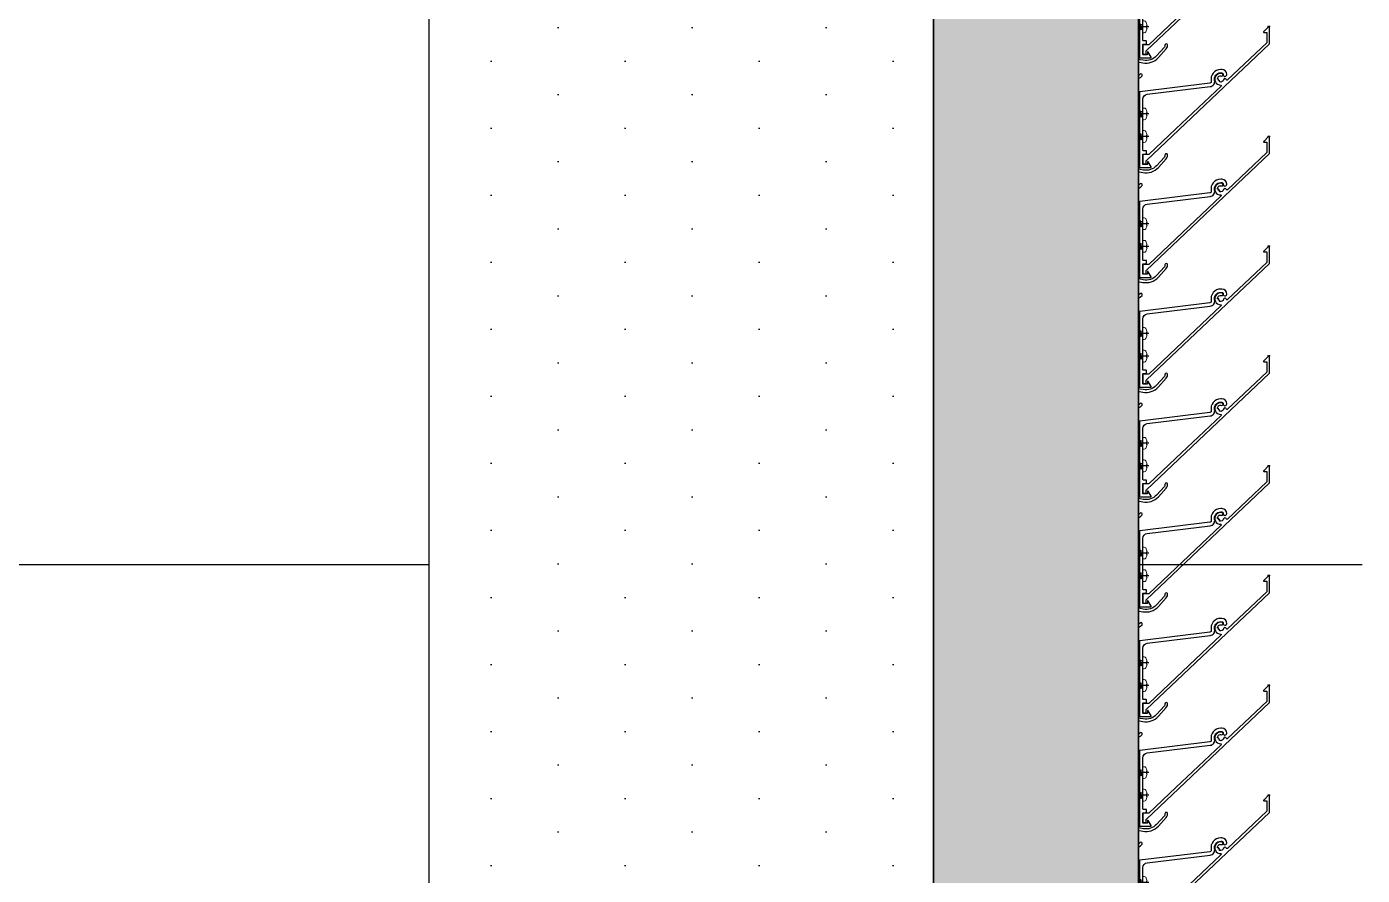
# Model space of a CAD drawing. Header units: millimetres. Extents: x 2519235 to 7246330, y 25937 to 201821.
# Drawn here: x 2752053 to 2752844, y 117509 to 118011 of the extents above; entities that cross this region are included whole.
import ezdxf

# ---------------------------------------------------------------- set-up
doc = ezdxf.new("R2010")
doc.units = ezdxf.units.MM
doc.set_wipeout_variables(frame=1)
doc.linetypes.add('CENTER', pattern=[50.8, 31.75, -6.35, 6.35, -6.35])
doc.linetypes.add('TA_GL_005.00000', pattern=[13.75, 5, -1.25, 1.25, -1.25, 5])
for name, color, linetype in [('000 - 0_SYM_DWG_GRIDLINE_MAIN_COLOR_251', 7, 'Continuous'), ('010 - ASPG_ACCESSORIES_MAIN_COLOR_1', 7, 'Continuous'), ('010 - ASPG_EXTR_DEF_SUB', 7, 'Continuous'), ('010 - ASPG_EXTR_MAIN_COLOR_2', 7, 'Continuous'), ('010 - ASPG_FLASHING_HATCH_', 7, 'Continuous'), ('010 - ASPG_FLASHING_MAIN_COLOR_2', 7, 'Continuous'), ('010 - ASPG_FLASHING_MAIN_COLOR_4', 7, 'Continuous'), ('010 - ASPG_FLASHING_WIPEOUT_', 7, 'Continuous'), ('010 - ASPG_FRAMING_MAIN_COLOR_2', 7, 'Continuous'), ('010 - ASPG_FRAMING_SUB_COLOR_2', 7, 'Continuous'), ('010 - ASPG_FRAMING_WIPEOUT_', 7, 'Continuous'), ('_LOUVER-SB', 7, 'Continuous'), ('BOLT & SCREW', 7, 'Continuous'), ('Center Line', 7, 'CENTER'), ('Xref-PLAN-106.940$0$_Beam', 7, 'Continuous')]:
    doc.layers.add(name, color=color, linetype=linetype)
doc.layers.add('12-GRID', color=7, linetype='CENTER', lineweight=13)
doc.layers.add('SCREW', color=7, linetype='Continuous', lineweight=5)
doc.styles.add('TA', font='', dxfattribs={"height": 4.5})
doc.styles.get('TA').set_extended_font_data('Cordia New')

# ---------------------------------------------------------------- blocks, each defined once
blk = doc.blocks.new('*U368')
at = {"color": 7}
for p, q in [((250, -25), (-5050, -25)), ((-5050, -30.08), (250, -30.08)), ((-5050, -35.39), (250, -35.39)), ((-5050, -134.54), (250, -134.54)), ((-5050, -139.62), (250, -139.62)), ((-5050, -144.93), (250, -144.93))]:
    blk.add_line(p, q, dxfattribs=at)
blk = doc.blocks.new('Xref-PLAN-106.940')
at = {"layer": 'Xref-PLAN-106.940$0$_Beam', "color": 7}
for p, q in [((153369.18, 22958.4), (153369.18, 16058.4)), ((153669.18, 22958.4), (153669.18, 16058.4))]:
    blk.add_line(p, q, dxfattribs=at)
blk = doc.blocks.new('A$C6d15e31b')
at = {"color": 7}
blk.add_blockref('Xref-PLAN-106.940', (-135619.34, -23258.4), dxfattribs=at)
at = {"layer": '_LOUVER-SB', "color": 7, "xscale": -1.000000000000002, "rotation": 90}
blk.add_blockref('*U368', (17899.84, -5400), dxfattribs=at)
blk = doc.blocks.new('*U1097')
at = {"layer": '000 - 0_SYM_DWG_GRIDLINE_MAIN_COLOR_251', "color": 7, "linetype": 'ByBlock', "ltscale": 5}
blk.add_line((10, 0), (-265.695, 0), dxfattribs=at)
at = {"layer": '000 - 0_SYM_DWG_GRIDLINE_MAIN_COLOR_251', "color": 7}
blk.add_point((0, 0), dxfattribs=at)
at = {"color": 7, "style": 'TA', "flags": 1}
blk.add_attdef('LOCATION', (6, -6), '', height=4.5, rotation=270, dxfattribs=at)
blk = doc.blocks.new('PZG35-9D5')
at = {"layer": 'Center Line', "color": 7}
blk.add_line((0, 3.73), (0, -10.53), dxfattribs=at)
at = {"layer": 'SCREW', "color": 7}
for p, q in [((-1.4, 0), (-1.4, -1.09)), ((1.4, 0), (1.4, -0.59)), ((-1.85, -1.4), (1.85, -0.9)), ((-1.85, -1.4), (-1.4, -1.09)), ((-1.85, -1.4), (-1.4, -1.71)), ((-1.85, -2.7), (1.85, -2.2)), ((-1.85, -2.7), (-1.4, -2.39)), ((-1.85, -2.7), (-1.4, -3.01)), ((-1.85, -4), (-1.4, -3.69)), ((-1.85, -4), (-0.99, -3.88)), ((-1.85, -4), (-1.4, -4.31)), ((-1.4, -1.09), (1.4, -0.59)), ((-1.4, -1.71), (1.4, -1.21)), ((-1.4, -1.71), (-1.4, -2.39)), ((-1.4, -2.39), (1.4, -1.89)), ((-1.4, -3.01), (1.4, -2.51)), ((-1.4, -3.01), (-1.4, -3.69)), ((-1.4, -3.69), (-0.84, -3.59)), ((-1.4, -4.31), (-1.18, -4.27)), ((-1.4, -4.31), (-1.4, -8.1)), ((0.56, -3.34), (1.4, -3.19)), ((0.71, -3.65), (1.85, -3.5)), ((0.71, -3.93), (1.4, -3.81)), ((0.71, -4.61), (1.4, -4.49)), ((0.71, -4.95), (1.85, -4.8)), ((0.71, -5.23), (1.4, -5.11)), ((1.85, -0.9), (1.4, -0.59)), ((1.85, -0.9), (1.4, -1.21)), ((1.4, -1.21), (1.4, -1.89)), ((1.85, -2.2), (1.4, -1.89)), ((1.85, -2.2), (1.4, -2.51)), ((1.4, -2.51), (1.4, -3.19)), ((1.85, -3.5), (1.4, -3.19)), ((1.85, -3.5), (1.4, -3.81)), ((1.4, -3.81), (1.4, -4.49)), ((1.85, -4.8), (1.4, -4.49)), ((1.85, -4.8), (1.4, -5.11)), ((1.4, -5.11), (1.4, -8.1)), ((0, -9.5), (-1.4, -8.1)), ((0, -9.5), (1.4, -8.1))]:
    blk.add_line(p, q, dxfattribs=at)
blk.add_lwpolyline([(0, -9.5), (0.71, -5.23), (0.71, -3.6, 0.417657), (0.41, -3.3, 0.108102), (-0.84, -3.59), (-1.4, -4.7)], format="xyb", dxfattribs=at)
blk = doc.blocks.new('*U2951')
at = {"layer": 'SCREW', "color": 7}
blk.add_lwpolyline([(3.03, 1.78, 0.09906), (0.8, 2.55), (0.8, 2.27), (-0.8, 2.27), (-0.8, 2.55, 0.09906), (-3.03, 1.78, 0.266588), (-3.5, 0.96), (-3.5, 0.2, 0.414214), (-3.3, 0), (3.3, 0, 0.414214), (3.5, 0.2), (3.5, 0.96, 0.266588)], format="xyb", close=True, dxfattribs=at)
blk.add_blockref('PZG35-9D5', (0, 0), dxfattribs=at)
blk = doc.blocks.new('*U2950')
at = {"color": 7}
blk.add_point((0, 0), dxfattribs=at)
at = {"layer": '010 - ASPG_ACCESSORIES_MAIN_COLOR_1', "color": 7}
blk.add_lwpolyline([(-39.7, -0.6, 0.414214), (-40, -0.9), (-40, -7.37, 0.57735), (-39.65, -7.57), (-36.64, -5.83, 0.767327), (-36.79, -5.3), (-37.9, -5.3, -0.414214), (-38.2, -5), (-38.2, -2.8, -0.414214), (-38, -2.6), (-32.18, -2.6, -0.388879), (-31.98, -2.78), (-31.85, -4.34, 0.388879), (-31.35, -4.8), (-30.3, -4.8, 0.414214), (-30, -4.5), (-30, -2.9, -0.414214), (-29.7, -2.6), (0.41, -2.6, -0.378969), (3.39, -5.24), (7.95, -42.52, 0.446593), (11.62, -45.08, -0.489802), (16.08, -48.68), (16.06, -49.36, -0.18248), (15.8, -50.02, -0.267949), (15.33, -50.17, 1.122115), (15.1, -52.34, 0.405004), (18.06, -49.4), (18.08, -48.72, 0.489805), (11.16, -43.13, -0.446597), (9.94, -42.28), (4.87, -0.85, 0.364176), (4.57, -0.6)], format="xyb", close=True, dxfattribs=at)
at = {"layer": '010 - ASPG_EXTR_DEF_SUB', "color": 7}
for p in [(-40, -0.5), (43.44, -76.9), (43.44, -77.5)]:
    blk.add_point(p, dxfattribs=at)
at = {"layer": '010 - ASPG_EXTR_MAIN_COLOR_2', "color": 7}
blk.add_lwpolyline([(11.37, -48.15), (11.47, -47.44), (12.18, -47.56), (12.29, -46.79, -0.535538), (14.19, -49.17, 0.991572), (15.66, -49.58, 1.157025), (8.79, -48.77, -0.688558), (8.27, -48.99), (-17.14, -22.17), (-32.34, -6.13), (-32.34, -2.9, 0.414312), (-32.64, -2.6), (-37.54, -2.6, 0.414116), (-37.84, -2.9), (-37.84, -4.3, 0.414214), (-37.54, -4.6), (-35.99, -4.6, -0.205895), (-35.77, -4.69), (33.23, -77.5), (43.14, -77.5, 0.668179), (43.36, -76.99), (40.52, -74.15, 0.668179), (40.01, -74.36), (40.01, -76), (33.87, -76), (11.86, -52.78, -0.558354), (12.08, -51.95, 0.766275), (12.04, -50.39, -0.438583), (10.71, -48.05)], format="xyb", close=True, dxfattribs=at)
at = {"layer": 'SCREW', "color": 7, "rotation": 180}
for p in [(-21.65, -2.5), (-8.24, -2.5)]:
    blk.add_blockref('*U2951', p, dxfattribs=at)
blk = doc.blocks.new('*U1454')
at = {"color": 7}
blk.add_wipeout([(1742.3, 4), (60, 4), (60, 69.3), (1742.3, 69.3)], dxfattribs=at).dxf.layer = '010 - ASPG_FRAMING_WIPEOUT_'
at = {"layer": '010 - ASPG_FRAMING_MAIN_COLOR_2', "color": 7}
blk.add_lwpolyline([(1712.3, 69.3), (90, 69.3), (90, 6), (1712.3, 6)], close=True, dxfattribs=at)
at = {"layer": '010 - ASPG_FRAMING_SUB_COLOR_2', "color": 7}
for points in [[(1742.3, 4), (60, 4), (60, 69.3), (1742.3, 69.3)], [(60, 2), (60, 4), (1742.3, 4), (1742.3, 2)]]:
    blk.add_lwpolyline(points, close=True, dxfattribs=at)
at = {"color": 7, "xscale": -1, "rotation": 180}
for p in [(425, 69.3), (490, 69.3), (555, 69.3), (620, 69.3), (685, 69.3), (750, 69.3), (815, 69.3), (880, 69.3), (945, 69.3)]:
    blk.add_blockref('*U2950', p, dxfattribs=at)
blk = doc.blocks.new('*U2952')
at = {"layer": '12-GRID', "color": 7, "linetype": 'CENTER'}
for p, q in [((0, -6.2), (0, 2.2)), ((-4.2, -2), (4.2, -2))]:
    blk.add_line(p, q, dxfattribs=at)
at = {"layer": 'BOLT & SCREW', "color": 7}
for p, q in [((-0.55, -1.77), (-1.77, -1.56)), ((-0.55, -2.23), (-1.77, -2.44)), ((-0.46, -1.77), (-0.88, -1.56)), ((-0.46, -2.23), (-0.88, -2.44)), ((-0.23, -1.45), (-0.44, -0.23)), ((-0.23, -1.54), (-0.44, -1.12)), ((-0.23, -2.46), (-0.44, -2.88)), ((-0.23, -2.55), (-0.44, -3.77)), ((0.23, -1.45), (0.44, -0.23)), ((0.23, -1.54), (0.44, -1.12)), ((0.44, -2.88), (0.23, -2.46)), ((0.23, -2.55), (0.44, -3.77)), ((0.46, -1.77), (0.88, -1.56)), ((0.46, -2.23), (0.88, -2.44)), ((0.55, -1.77), (1.77, -1.56)), ((0.55, -2.23), (1.77, -2.44))]:
    blk.add_line(p, q, dxfattribs=at)
for points in [[(-1.77, -1.56), (-0.88, -1.56, 0.414214), (-0.44, -1.12), (-0.44, -0.23), (0.44, -0.23), (0.44, -1.12, 0.414214), (0.88, -1.56), (1.77, -1.56), (1.77, -2.44), (0.88, -2.44, 0.414214), (0.44, -2.88), (0.44, -3.77), (-0.44, -3.77), (-0.44, -2.88, 0.414214), (-0.88, -2.44), (-1.77, -2.44)], [(0.23, -2.46, -0.414214), (0.46, -2.23), (0.55, -2.23), (0.55, -1.77), (0.46, -1.77, -0.414214), (0.23, -1.54), (0.23, -1.45), (-0.23, -1.45), (-0.23, -1.54, -0.414214), (-0.46, -1.77), (-0.55, -1.77), (-0.55, -2.23), (-0.46, -2.23, -0.414214), (-0.23, -2.46), (-0.23, -2.55), (0.23, -2.55)]]:
    blk.add_lwpolyline(points, format="xyb", close=True, dxfattribs=at)
blk.add_circle((0, -2), 3.5, dxfattribs=at)
blk = doc.blocks.new('*U2202')
at = {"layer": '010 - ASPG_EXTR_DEF_SUB', "color": 7}
for p in [(325, 0), (390, 0), (455, 0), (520, 0), (585, 0), (650, 0), (715, 0), (780, 0)]:
    blk.add_point(p, dxfattribs=at)
at = {"layer": '010 - ASPG_EXTR_MAIN_COLOR_2', "color": 7}
for points in [[(292.47, 68.57), (300.86, 68.57, -0.607385), (301.35, 67.62, -0.045829), (282.78, 45.76, -0.560492)], [(270.56, 33.07, 0.077048), (303.74, 68.44, -0.247674), (303.99, 68.57), (305.98, 68.57, -0.044131), (306.47, 68.5, -0.125846), (308.96, 67.21, -0.098851), (309.82, 66.03, -0.205828), (309.79, 61.2, -0.115116), (306.37, 57.18, 0.822373), (307.46, 56.1, 0.109185), (311.15, 60.56, 0.208323), (311.19, 66.64, 0.100528), (309.97, 68.32, 0.145116), (306.29, 70.07), (290.76, 70.07, 0.433659)], [(799.08, 46.72, -2.423004), (797.26, 44.89, 0.952315), (795.74, 44.76, 0.300821), (797.89, 41.76, -0.560492), (797.98, 41.25, -0.019425), (788.62, 33.46, -0.552501), (788.15, 33.64, 0.344461), (784.99, 36.3, 0.952015), (784.86, 34.78, -2.423186), (783.04, 32.95, 0.952015), (781.52, 32.82, 0.2854), (783.49, 29.89, -0.553378), (783.56, 29.38, 0.030674), (768.46, 15.06, 0.4171), (769.11, 5.27, 0.935553), (770.1, 6.41, -0.43441), (769.8, 14.29, -0.014998), (776.92, 21.45, -0.738349), (779.92, 19.76, 0.004917), (776.81, 4.8, 0.263611), (779.88, -4.46), (785, -9.08, 0.125884), (786.27, -9.75, 0.044275), (787.09, -9.87, 1.107655), (787.13, -8.33, -0.215596), (786.02, -7.99), (780.89, -3.35, -0.263611), (778.28, 4.51, -0.004855), (781.34, 19.26, 0.23396), (780.82, 21.95, -0.24081), (780.71, 24.9, -0.104157), (780.78, 25), (782.99, 26.93, -0.229021), (785.7, 26.89, -0.381721), (790.27, 9.07, 0.977382), (791.62, 8.41, 0.361105), (787.41, 27.5, -0.496126), (787.44, 30.69, 0.003188), (789.06, 31.9, -0.002827), (790.56, 33.07, 0.077048), (823.74, 68.44, -0.247674)]]:
    blk.add_lwpolyline(points, format="xyb", dxfattribs=at)
for points in [[(355.76, 70.07, 0.433659), (355.46, 69.75), (355.84, 63.96, 0.082069), (355.86, 63.87, 0.720654), (357.33, 63.97, 0.079224), (357.34, 64.07), (357.07, 68.14, -0.433659), (357.47, 68.57), (365.86, 68.57, -0.607385), (366.35, 67.62, -0.045829), (347.78, 45.76, -0.560492), (347.29, 45.89, 0.31786), (344.21, 48.24, 0.953288), (344.08, 46.72, -2.423004), (342.26, 44.89, 0.952315), (340.74, 44.76, 0.300821), (342.89, 41.76, -0.560492), (342.98, 41.25, -0.019425), (333.62, 33.46, -0.552501), (333.15, 33.64, 0.344461), (329.99, 36.3, 0.952015), (329.86, 34.78, -2.423186), (328.04, 32.95, 0.952015), (326.52, 32.82, 0.2854), (328.49, 29.89, -0.553378), (328.56, 29.38, 0.030674), (313.46, 15.06, 0.4171), (314.11, 5.27, 0.935553), (315.1, 6.41, -0.43441), (314.8, 14.29, -0.014998), (321.92, 21.45, -0.738349), (324.92, 19.76, 0.004917), (321.81, 4.8, 0.263611), (324.88, -4.46), (330, -9.08, 0.125884), (331.27, -9.75, 0.044275), (332.09, -9.87, 1.107655), (332.13, -8.33, -0.215596), (331.02, -7.99), (325.89, -3.35, -0.263611), (323.28, 4.51, -0.004855), (326.34, 19.26, 0.23396), (325.82, 21.95, -0.24081), (325.71, 24.9, -0.104157), (325.78, 25), (327.99, 26.93, -0.229021), (330.7, 26.89, -0.381721), (335.27, 9.07, 0.977382), (336.62, 8.41, 0.361105), (332.41, 27.5, -0.496126), (332.44, 30.69, 0.003188), (334.06, 31.9, -0.002827), (335.56, 33.07, 0.077048), (368.74, 68.44, -0.247674), (368.99, 68.57), (370.98, 68.57, -0.044131), (371.47, 68.5, -0.125846), (373.96, 67.21, -0.098851), (374.82, 66.03, -0.205828), (374.79, 61.2, -0.115116), (371.37, 57.18, 0.822373), (372.46, 56.1, 0.109185), (376.15, 60.56, 0.208323), (376.19, 66.64, 0.100528), (374.97, 68.32, 0.145116), (371.29, 70.07)], [(420.76, 70.07, 0.433659), (420.46, 69.75), (420.84, 63.96, 0.082069), (420.86, 63.87, 0.720654), (422.33, 63.97, 0.079224), (422.34, 64.07), (422.07, 68.14, -0.433659), (422.47, 68.57), (430.86, 68.57, -0.607385), (431.35, 67.62, -0.045829), (412.78, 45.76, -0.560492), (412.29, 45.89, 0.31786), (409.21, 48.24, 0.953288), (409.08, 46.72, -2.423004), (407.26, 44.89, 0.952315), (405.74, 44.76, 0.300821), (407.89, 41.76, -0.560492), (407.98, 41.25, -0.019425), (398.62, 33.46, -0.552501), (398.15, 33.64, 0.344461), (394.99, 36.3, 0.952015), (394.86, 34.78, -2.423186), (393.04, 32.95, 0.952015), (391.52, 32.82, 0.2854), (393.49, 29.89, -0.553378), (393.56, 29.38, 0.030674), (378.46, 15.06, 0.4171), (379.11, 5.27, 0.935553), (380.1, 6.41, -0.43441), (379.8, 14.29, -0.014998), (386.92, 21.45, -0.738349), (389.92, 19.76, 0.004917), (386.81, 4.8, 0.263611), (389.88, -4.46), (395, -9.08, 0.125884), (396.27, -9.75, 0.044275), (397.09, -9.87, 1.107655), (397.13, -8.33, -0.215596), (396.02, -7.99), (390.89, -3.35, -0.263611), (388.28, 4.51, -0.004855), (391.34, 19.26, 0.23396), (390.82, 21.95, -0.24081), (390.71, 24.9, -0.104157), (390.78, 25), (392.99, 26.93, -0.229021), (395.7, 26.89, -0.381721), (400.27, 9.07, 0.977382), (401.62, 8.41, 0.361105), (397.41, 27.5, -0.496126), (397.44, 30.69, 0.003188), (399.06, 31.9, -0.002827), (400.56, 33.07, 0.077048), (433.74, 68.44, -0.247674), (433.99, 68.57), (435.98, 68.57, -0.044131), (436.47, 68.5, -0.125846), (438.96, 67.21, -0.098851), (439.82, 66.03, -0.205828), (439.79, 61.2, -0.115116), (436.37, 57.18, 0.822373), (437.46, 56.1, 0.109185), (441.15, 60.56, 0.208323), (441.19, 66.64, 0.100528), (439.97, 68.32, 0.145116), (436.29, 70.07)], [(485.76, 70.07, 0.433659), (485.46, 69.75), (485.84, 63.96, 0.082069), (485.86, 63.87, 0.720654), (487.33, 63.97, 0.079224), (487.34, 64.07), (487.07, 68.14, -0.433659), (487.47, 68.57), (495.86, 68.57, -0.607385), (496.35, 67.62, -0.045829), (477.78, 45.76, -0.560492), (477.29, 45.89, 0.31786), (474.21, 48.24, 0.953288), (474.08, 46.72, -2.423004), (472.26, 44.89, 0.952315), (470.74, 44.76, 0.300821), (472.89, 41.76, -0.560492), (472.98, 41.25, -0.019425), (463.62, 33.46, -0.552501), (463.15, 33.64, 0.344461), (459.99, 36.3, 0.952015), (459.86, 34.78, -2.423186), (458.04, 32.95, 0.952015), (456.52, 32.82, 0.2854), (458.49, 29.89, -0.553378), (458.56, 29.38, 0.030674), (443.46, 15.06, 0.4171), (444.11, 5.27, 0.935553), (445.1, 6.41, -0.43441), (444.8, 14.29, -0.014998), (451.92, 21.45, -0.738349), (454.92, 19.76, 0.004917), (451.81, 4.8, 0.263611), (454.88, -4.46), (460, -9.08, 0.125884), (461.27, -9.75, 0.044275), (462.09, -9.87, 1.107655), (462.13, -8.33, -0.215596), (461.02, -7.99), (455.89, -3.35, -0.263611), (453.28, 4.51, -0.004855), (456.34, 19.26, 0.23396), (455.82, 21.95, -0.24081), (455.71, 24.9, -0.104157), (455.78, 25), (457.99, 26.93, -0.229021), (460.7, 26.89, -0.381721), (465.27, 9.07, 0.977382), (466.62, 8.41, 0.361105), (462.41, 27.5, -0.496126), (462.44, 30.69, 0.003188), (464.06, 31.9, -0.002827), (465.56, 33.07, 0.077048), (498.74, 68.44, -0.247674), (498.99, 68.57), (500.98, 68.57, -0.044131), (501.47, 68.5, -0.125846), (503.96, 67.21, -0.098851), (504.82, 66.03, -0.205828), (504.79, 61.2, -0.115116), (501.37, 57.18, 0.822373), (502.46, 56.1, 0.109185), (506.15, 60.56, 0.208323), (506.19, 66.64, 0.100528), (504.97, 68.32, 0.145116), (501.29, 70.07)], [(550.76, 70.07, 0.433659), (550.46, 69.75), (550.84, 63.96, 0.082069), (550.86, 63.87, 0.720654), (552.33, 63.97, 0.079224), (552.34, 64.07), (552.07, 68.14, -0.433659), (552.47, 68.57), (560.86, 68.57, -0.607385), (561.35, 67.62, -0.045829), (542.78, 45.76, -0.560492), (542.29, 45.89, 0.31786), (539.21, 48.24, 0.953288), (539.08, 46.72, -2.423004), (537.26, 44.89, 0.952315), (535.74, 44.76, 0.300821), (537.89, 41.76, -0.560492), (537.98, 41.25, -0.019425), (528.62, 33.46, -0.552501), (528.15, 33.64, 0.344461), (524.99, 36.3, 0.952015), (524.86, 34.78, -2.423186), (523.04, 32.95, 0.952015), (521.52, 32.82, 0.2854), (523.49, 29.89, -0.553378), (523.56, 29.38, 0.030674), (508.46, 15.06, 0.4171), (509.11, 5.27, 0.935553), (510.1, 6.41, -0.43441), (509.8, 14.29, -0.014998), (516.92, 21.45, -0.738349), (519.92, 19.76, 0.004917), (516.81, 4.8, 0.263611), (519.88, -4.46), (525, -9.08, 0.125884), (526.27, -9.75, 0.044275), (527.09, -9.87, 1.107655), (527.13, -8.33, -0.215596), (526.02, -7.99), (520.89, -3.35, -0.263611), (518.28, 4.51, -0.004855), (521.34, 19.26, 0.23396), (520.82, 21.95, -0.24081), (520.71, 24.9, -0.104157), (520.78, 25), (522.99, 26.93, -0.229021), (525.7, 26.89, -0.381721), (530.27, 9.07, 0.977382), (531.62, 8.41, 0.361105), (527.41, 27.5, -0.496126), (527.44, 30.69, 0.003188), (529.06, 31.9, -0.002827), (530.56, 33.07, 0.077048), (563.74, 68.44, -0.247674), (563.99, 68.57), (565.98, 68.57, -0.044131), (566.47, 68.5, -0.125846), (568.96, 67.21, -0.098851), (569.82, 66.03, -0.205828), (569.79, 61.2, -0.115116), (566.37, 57.18, 0.822373), (567.46, 56.1, 0.109185), (571.15, 60.56, 0.208323), (571.19, 66.64, 0.100528), (569.97, 68.32, 0.145116), (566.29, 70.07)], [(615.76, 70.07, 0.433659), (615.46, 69.75), (615.84, 63.96, 0.082069), (615.86, 63.87, 0.720654), (617.33, 63.97, 0.079224), (617.34, 64.07), (617.07, 68.14, -0.433659), (617.47, 68.57), (625.86, 68.57, -0.607385), (626.35, 67.62, -0.045829), (607.78, 45.76, -0.560492), (607.29, 45.89, 0.31786), (604.21, 48.24, 0.953288), (604.08, 46.72, -2.423004), (602.26, 44.89, 0.952315), (600.74, 44.76, 0.300821), (602.89, 41.76, -0.560492), (602.98, 41.25, -0.019425), (593.62, 33.46, -0.552501), (593.15, 33.64, 0.344461), (589.99, 36.3, 0.952015), (589.86, 34.78, -2.423186), (588.04, 32.95, 0.952015), (586.52, 32.82, 0.2854), (588.49, 29.89, -0.553378), (588.56, 29.38, 0.030674), (573.46, 15.06, 0.4171), (574.11, 5.27, 0.935553), (575.1, 6.41, -0.43441), (574.8, 14.29, -0.014998), (581.92, 21.45, -0.738349), (584.92, 19.76, 0.004917), (581.81, 4.8, 0.263611), (584.88, -4.46), (590, -9.08, 0.125884), (591.27, -9.75, 0.044275), (592.09, -9.87, 1.107655), (592.13, -8.33, -0.215596), (591.02, -7.99), (585.89, -3.35, -0.263611), (583.28, 4.51, -0.004855), (586.34, 19.26, 0.23396), (585.82, 21.95, -0.24081), (585.71, 24.9, -0.104157), (585.78, 25), (587.99, 26.93, -0.229021), (590.7, 26.89, -0.381721), (595.27, 9.07, 0.977382), (596.62, 8.41, 0.361105), (592.41, 27.5, -0.496126), (592.44, 30.69, 0.003188), (594.06, 31.9, -0.002827), (595.56, 33.07, 0.077048), (628.74, 68.44, -0.247674), (628.99, 68.57), (630.98, 68.57, -0.044131), (631.47, 68.5, -0.125846), (633.96, 67.21, -0.098851), (634.82, 66.03, -0.205828), (634.79, 61.2, -0.115116), (631.37, 57.18, 0.822373), (632.46, 56.1, 0.109185), (636.15, 60.56, 0.208323), (636.19, 66.64, 0.100528), (634.97, 68.32, 0.145116), (631.29, 70.07)], [(680.76, 70.07, 0.433659), (680.46, 69.75), (680.84, 63.96, 0.082069), (680.86, 63.87, 0.720654), (682.33, 63.97, 0.079224), (682.34, 64.07), (682.07, 68.14, -0.433659), (682.47, 68.57), (690.86, 68.57, -0.607385), (691.35, 67.62, -0.045829), (672.78, 45.76, -0.560492), (672.29, 45.89, 0.31786), (669.21, 48.24, 0.953288), (669.08, 46.72, -2.423004), (667.26, 44.89, 0.952315), (665.74, 44.76, 0.300821), (667.89, 41.76, -0.560492), (667.98, 41.25, -0.019425), (658.62, 33.46, -0.552501), (658.15, 33.64, 0.344461), (654.99, 36.3, 0.952015), (654.86, 34.78, -2.423186), (653.04, 32.95, 0.952015), (651.52, 32.82, 0.2854), (653.49, 29.89, -0.553378), (653.56, 29.38, 0.030674), (638.46, 15.06, 0.4171), (639.11, 5.27, 0.935553), (640.1, 6.41, -0.43441), (639.8, 14.29, -0.014998), (646.92, 21.45, -0.738349), (649.92, 19.76, 0.004917), (646.81, 4.8, 0.263611), (649.88, -4.46), (655, -9.08, 0.125884), (656.27, -9.75, 0.044275), (657.09, -9.87, 1.107655), (657.13, -8.33, -0.215596), (656.02, -7.99), (650.89, -3.35, -0.263611), (648.28, 4.51, -0.004855), (651.34, 19.26, 0.23396), (650.82, 21.95, -0.24081), (650.71, 24.9, -0.104157), (650.78, 25), (652.99, 26.93, -0.229021), (655.7, 26.89, -0.381721), (660.27, 9.07, 0.977382), (661.62, 8.41, 0.361105), (657.41, 27.5, -0.496126), (657.44, 30.69, 0.003188), (659.06, 31.9, -0.002827), (660.56, 33.07, 0.077048), (693.74, 68.44, -0.247674), (693.99, 68.57), (695.98, 68.57, -0.044131), (696.47, 68.5, -0.125846), (698.96, 67.21, -0.098851), (699.82, 66.03, -0.205828), (699.79, 61.2, -0.115116), (696.37, 57.18, 0.822373), (697.46, 56.1, 0.109185), (701.15, 60.56, 0.208323), (701.19, 66.64, 0.100528), (699.97, 68.32, 0.145116), (696.29, 70.07)], [(745.76, 70.07, 0.433659), (745.46, 69.75), (745.84, 63.96, 0.082069), (745.86, 63.87, 0.720654), (747.33, 63.97, 0.079224), (747.34, 64.07), (747.07, 68.14, -0.433659), (747.47, 68.57), (755.86, 68.57, -0.607385), (756.35, 67.62, -0.045829), (737.78, 45.76, -0.560492), (737.29, 45.89, 0.31786), (734.21, 48.24, 0.953288), (734.08, 46.72, -2.423004), (732.26, 44.89, 0.952315), (730.74, 44.76, 0.300821), (732.89, 41.76, -0.560492), (732.98, 41.25, -0.019425), (723.62, 33.46, -0.552501), (723.15, 33.64, 0.344461), (719.99, 36.3, 0.952015), (719.86, 34.78, -2.423186), (718.04, 32.95, 0.952015), (716.52, 32.82, 0.2854), (718.49, 29.89, -0.553378), (718.56, 29.38, 0.030674), (703.46, 15.06, 0.4171), (704.11, 5.27, 0.935553), (705.1, 6.41, -0.43441), (704.8, 14.29, -0.014998), (711.92, 21.45, -0.738349), (714.92, 19.76, 0.004917), (711.81, 4.8, 0.263611), (714.88, -4.46), (720, -9.08, 0.125884), (721.27, -9.75, 0.044275), (722.09, -9.87, 1.107655), (722.13, -8.33, -0.215596), (721.02, -7.99), (715.89, -3.35, -0.263611), (713.28, 4.51, -0.004855), (716.34, 19.26, 0.23396), (715.82, 21.95, -0.24081), (715.71, 24.9, -0.104157), (715.78, 25), (717.99, 26.93, -0.229021), (720.7, 26.89, -0.381721), (725.27, 9.07, 0.977382), (726.62, 8.41, 0.361105), (722.41, 27.5, -0.496126), (722.44, 30.69, 0.003188), (724.06, 31.9, -0.002827), (725.56, 33.07, 0.077048), (758.74, 68.44, -0.247674), (758.99, 68.57), (760.98, 68.57, -0.044131), (761.47, 68.5, -0.125846), (763.96, 67.21, -0.098851), (764.82, 66.03, -0.205828), (764.79, 61.2, -0.115116), (761.37, 57.18, 0.822373), (762.46, 56.1, 0.109185), (766.15, 60.56, 0.208323), (766.19, 66.64, 0.100528), (764.97, 68.32, 0.145116), (761.29, 70.07)]]:
    blk.add_lwpolyline(points, format="xyb", close=True, dxfattribs=at)
at = {"color": 7, "rotation": 179.999999999989}
for p in [(344.09, 42.89), (409.09, 42.89), (474.09, 42.89), (539.09, 42.89), (604.09, 42.89), (669.09, 42.89), (734.09, 42.89), (799.09, 42.89), (329.87, 30.95), (394.87, 30.95), (459.87, 30.95), (524.87, 30.95), (589.87, 30.95), (654.87, 30.95), (719.87, 30.95), (784.87, 30.95)]:
    blk.add_blockref('*U2952', p, dxfattribs=at)
blk = doc.blocks.new('W-1-PP17-ENT1_REV02_20260416-153151_PP17_ENT1_ASPG_MAIN_UPPL')
at = {"color": 7, "xscale": -1, "rotation": 270}
blk.add_blockref('*U1454', (18098, -1625), dxfattribs=at)
at = {"color": 7, "rotation": 90}
blk.add_blockref('*U2202', (18174.67, -1499.77), dxfattribs=at)
blk = doc.blocks.new('*U2911')
at = {"color": 7}
blk.add_wipeout([(0, -52), (1621, -52), (1322, -351), (0, -351)], dxfattribs=at).dxf.layer = '010 - ASPG_FLASHING_WIPEOUT_'
at = {"layer": '010 - ASPG_FLASHING_HATCH_'}
h = blk.add_hatch(dxfattribs=at)
h.set_pattern_fill('DOTS', scale=0.5)
h.set_pattern_definition([(0, (0, 0), (19.84375, 39.6875), [0, -39.6875])])
h.paths.add_polyline_path([(0, -52), (1621, -52), (1322, -351), (0, -351)])
at = {"layer": '010 - ASPG_FLASHING_MAIN_COLOR_2', "color": 7}
blk.add_lwpolyline([(0, -52), (1621, -52), (1322, -351), (0, -351)], close=True, dxfattribs=at)
at = {"color": 7}
blk.add_wipeout([(0, 69.3), (1742.3, 69.3), (1621, -52), (0, -52)], dxfattribs=at).dxf.layer = '010 - ASPG_FLASHING_WIPEOUT_'
at = {"layer": '010 - ASPG_FLASHING_HATCH_'}
h = blk.add_hatch(dxfattribs=at)
h.set_pattern_fill('DOTS', scale=0.1)
h.set_pattern_definition([(0, (0, 0), (3.96875, 7.9375), [0, -7.9375])])
h.paths.add_polyline_path([(0, 69.3), (1742.3, 69.3), (1621, -52), (0, -52)])
at = {"layer": '010 - ASPG_FLASHING_MAIN_COLOR_4', "color": 7}
blk.add_lwpolyline([(0, 69.3), (1742.3, 69.3), (1621, -52), (0, -52)], close=True, dxfattribs=at)
blk = doc.blocks.new('W-1-PP17-ENT1_REV03_20260621-000232_LOPF_FLASHING')
at = {"color": 7, "xscale": -1, "rotation": 270}
blk.add_blockref('*U2911', (18098, -1625), dxfattribs=at)

msp = doc.modelspace()

# ---------------------------------------------------------------- block references
at = {"color": 7}
msp.add_blockref('A$C6d15e31b', (2734544.161, 118712.942), dxfattribs=at)

# ---------------------------------------------------------------- next in the draw order: block references
at = {"layer": '000 - 0_SYM_DWG_GRIDLINE_MAIN_COLOR_251', "color": 7, "linetype": 'TA_GL_005.00000', "xscale": 50, "yscale": 50, "zscale": 50}
msp.add_blockref('*U1097', (2752344.004, 117692.706), dxfattribs=at)

# ---------------------------------------------------------------- next in the draw order: block references
at = {"color": 7}
msp.add_blockref('W-1-PP17-ENT1_REV02_20260416-153151_PP17_ENT1_ASPG_MAIN_UPPL', (2734544.161, 118712.942), dxfattribs=at)

# ---------------------------------------------------------------- next in the draw order: block references
msp.add_blockref('W-1-PP17-ENT1_REV03_20260621-000232_LOPF_FLASHING', (2734544.161, 118712.942), dxfattribs=at)

doc.saveas('drawing.dxf')
